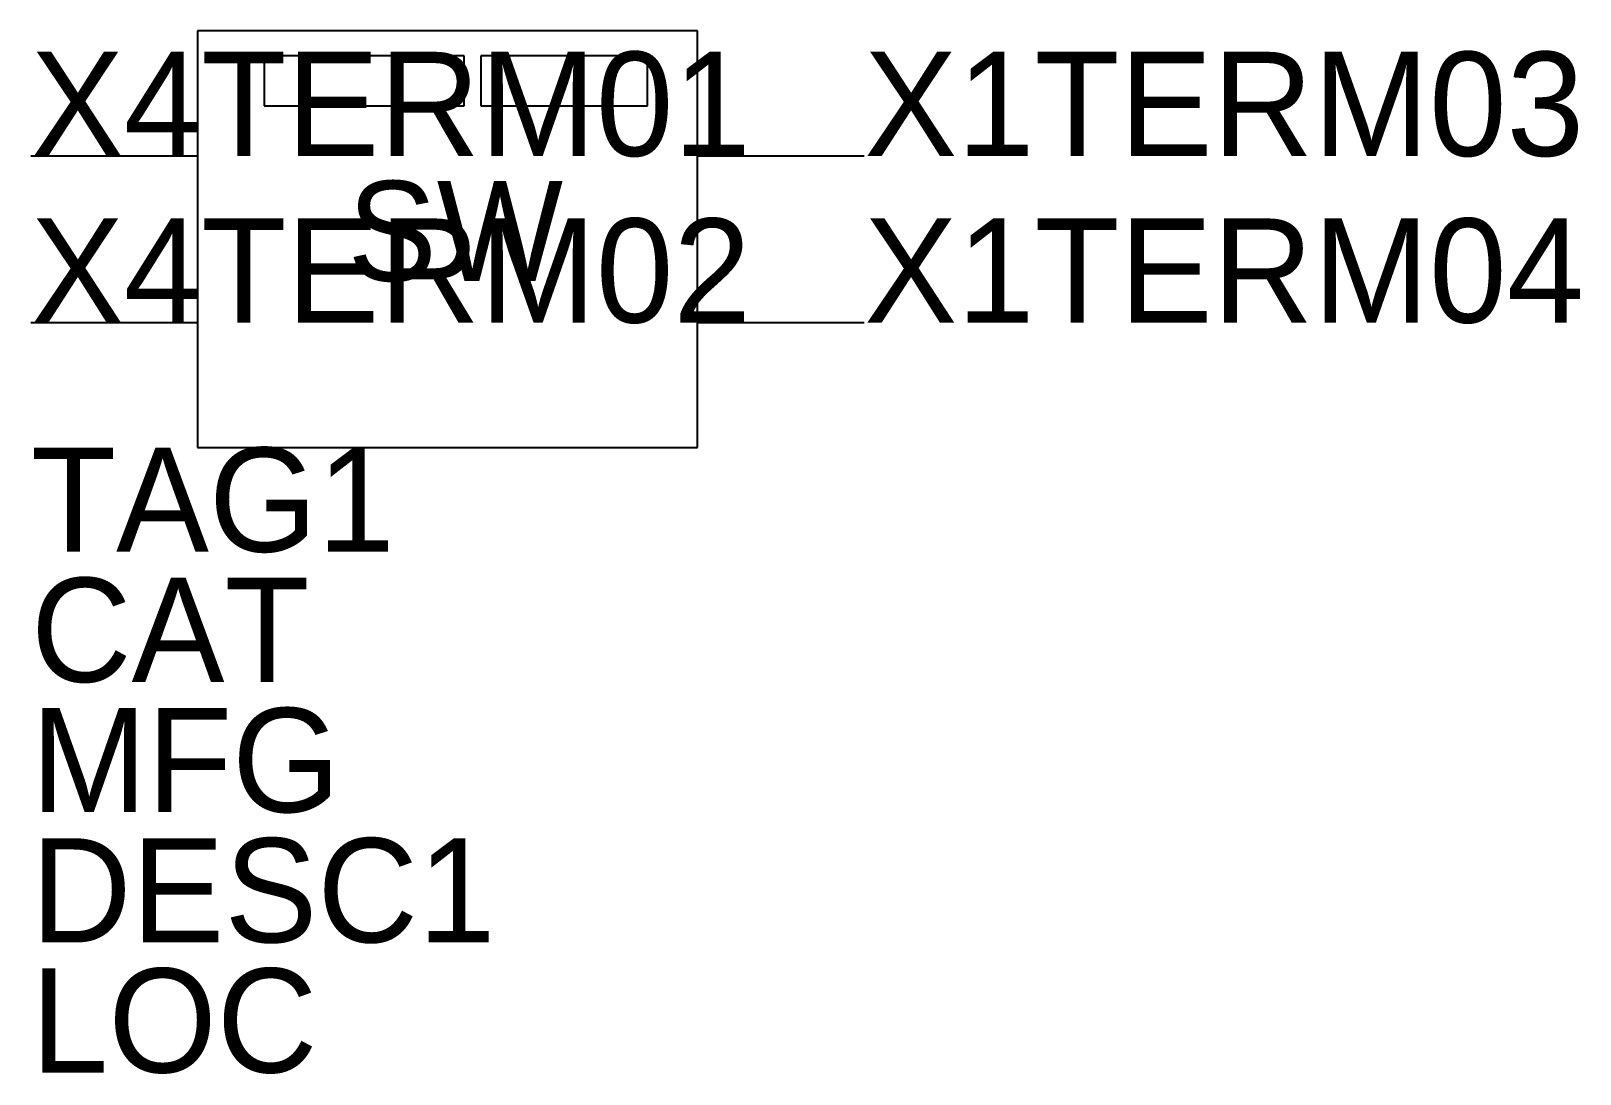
# Model space of a CAD drawing. Extents: x -0.5 to 1.36, y -1 to 0.25.
import ezdxf

# ---------------------------------------------------------------- set-up
doc = ezdxf.new("R2010")
doc.units = 0
doc.layers.get('0').update_dxf_attribs({"linetype": 'CONTINUOUS'})

msp = doc.modelspace()

# ---------------------------------------------------------------- linework, layer by layer
for p, q in [((0.3, 0.25), (-0.3, 0.25)), ((-0.3, 0.25), (-0.3, -0.25)), ((0.3, -0.25), (0.3, 0.25)), ((0.02, 0.22), (-0.22, 0.22)), ((-0.22, 0.22), (-0.22, 0.16)), ((0.02, 0.16), (0.02, 0.22)), ((0.24, 0.22), (0.04, 0.22)), ((0.04, 0.22), (0.04, 0.16)), ((0.24, 0.16), (0.24, 0.22)), ((-0.22, 0.16), (0.02, 0.16)), ((0.04, 0.16), (0.24, 0.16)), ((-0.5, 0.1), (-0.3, 0.1)), ((0.3, 0.1), (0.5, 0.1)), ((-0.5, -0.1), (-0.3, -0.1)), ((0.3, -0.1), (0.5, -0.1)), ((-0.3, -0.25), (0.3, -0.25))]:
    msp.add_line(p, q)

# ---------------------------------------------------------------- texts
at = {"flags": 1}
for tag, p in [('X4TERM01', (-0.5, 0.1)), ('X1TERM03', (0.5, 0.1)), ('X4TERM02', (-0.5, -0.1)), ('X1TERM04', (0.5, -0.1))]:
    msp.add_attdef(tag, p, '', height=0.125, dxfattribs=at)
for tag, p in [('TAG1', (-0.5, -0.375)), ('CAT', (-0.5, -0.53125)), ('MFG', (-0.5, -0.6875)), ('DESC1', (-0.5, -0.84375)), ('LOC', (-0.5, -1))]:
    msp.add_attdef(tag, p, '', height=0.125)
at = {"layer": '0.0'}
msp.add_text('SW', height=0.12, dxfattribs=at).set_placement((-0.12, -0.05))

doc.saveas('drawing.dxf')
